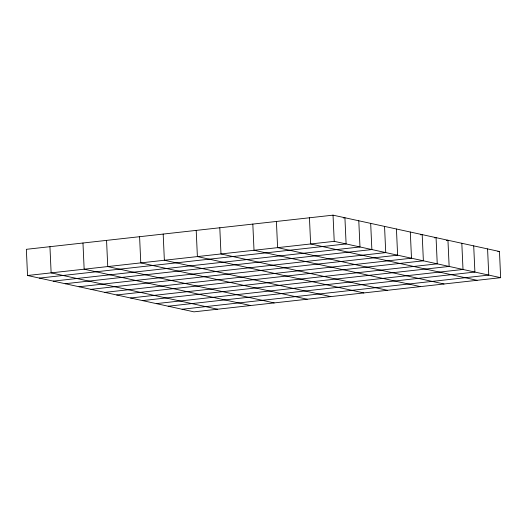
<?xml version="1.0" encoding="UTF-8"?>
<svg xmlns="http://www.w3.org/2000/svg" width="527" height="527" viewBox="0 0 527 527"><rect width="100%" height="100%" fill="white"/><g stroke="black" fill="none" stroke-linecap="round" stroke-linejoin="round"><path stroke-width="0.79" d="M333.031 215.154L26.35 249.317L27.536 275.502L193.969 311.846L500.65 277.683L499.464 251.498L333.031 215.154L334.223 241.34L500.65 277.683M343.281 217.934L344.921 217.75L346.107 243.935L39.426 278.098M27.536 275.502L334.223 241.34M420.553 234.805L422.193 234.627L423.379 260.806L116.698 294.968M434.426 237.835L436.06 237.651L437.245 263.836L130.564 297.999M53.293 281.128L359.981 246.965L358.788 220.78M446.31 240.431L447.95 240.246L449.136 266.431L142.455 300.594M65.183 283.724L371.864 249.561L370.679 223.376M79.05 286.754L385.738 252.591L384.545 226.406M90.94 289.349L397.621 255.187L396.436 229.001M104.807 292.373L411.495 258.21L410.302 232.032M497.824 251.682L499.464 251.498M156.321 303.624L463.002 269.462L461.817 243.276M168.212 306.22L474.893 272.057L473.707 245.872M182.078 309.25L488.76 275.087L487.574 248.902M477.06 280.311L310.634 243.968L309.441 217.783M444.03 283.987L277.604 247.644L276.411 221.459M420.441 286.616L254.014 250.272L252.822 224.087M387.411 290.298L220.984 253.955L219.799 227.769M363.821 292.926L197.394 256.583L196.202 230.398M330.798 296.602L164.365 260.259L163.179 234.074M307.201 299.231L140.775 262.887L139.589 236.702M274.178 302.913L107.745 266.57L106.559 240.384M250.588 305.541L84.155 269.192L82.97 243.013M217.559 309.217L51.132 272.874L49.94 246.689"/></g></svg>
